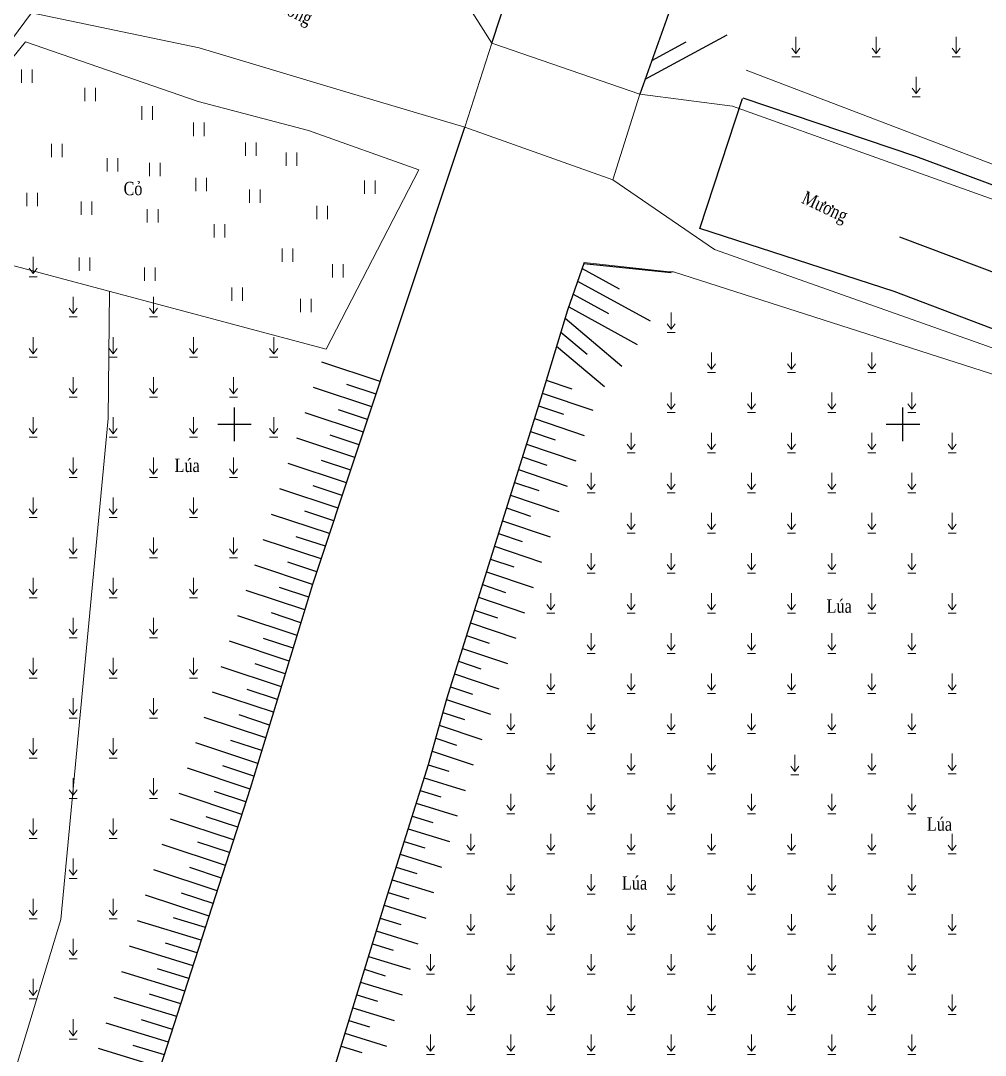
# Model space of a CAD drawing. Header units: metres. Extents: x 585499 to 586851, y 1565849 to 1566901.
# Drawn here: x 585884 to 585956.2, y 1566002.8 to 1566080.2 of the extents above; entities that cross this region are included whole.
import ezdxf

# ---------------------------------------------------------------- set-up
doc = ezdxf.new("R2010")
doc.units = ezdxf.units.M
for name, color, linetype in [('CTL', 165, 'Continuous'), ('K_HUNG', 7, 'Continuous'), ('suoinhat', 4, 'Continuous'), ('taluy', 15, 'Continuous')]:
    doc.layers.add(name, color=color, linetype=linetype)
for name, color, linetype, lineweight in [('dct', 7, 'Continuous', 0), ('duong bo', 97, 'Continuous', 0), ('text', 7, 'Continuous', 0), ('ThucVat', 90, 'Continuous', 0), ('thuy van', 111, 'Continuous', 0)]:
    doc.layers.add(name, color=color, linetype=linetype, lineweight=lineweight)
doc.styles.add('ghi chu', font='times.ttf', dxfattribs={"height": 1})
doc.styles.get("Standard").update_dxf_attribs({"font": 'simplex.shx'})
doc.linetypes.add('B_DAP_CAO1', pattern='A,0.2,[130,ltypeshp.shx,S=0.7500000000000001,R=0,X=0,Y=0.75],1.2,[130,ltypeshp.shx,S=0.25,R=0,X=0,Y=0.25],1', length=2.4)
doc.linetypes.add('B_DAP_CAO2', pattern='A,0.2,[130,ltypeshp.shx,S=0.7500000000000001,R=0,X=0,Y=-0.75],1.2,[130,ltypeshp.shx,S=0.25,R=0,X=0,Y=-0.25],1', length=2.4)
doc.linetypes.add('TAluy-500', pattern='A,0.667,[130,ltypeshp.shx,S=-0.25,R=0,X=-0.25,Y=0.25],0.333', length=1)
doc.linetypes.add('TAluy-500N', pattern='A,0.667,[130,ltypeshp.shx,S=-0.25,R=0,X=0.25,Y=-0.25],0.333', length=1)
doc.dimstyles.get("Standard").update_dxf_attribs({"dimtxt": 0.18, "dimasz": 0.18, "dimexe": 0.18, "dimexo": 0.0625, "dimgap": 0.09, "dimtad": 0, "dimtih": 1, "dimtoh": 1, "dimdec": 4, "dimzin": 0, "dimdsep": 46, "dimtxsty": 'Standard', "dimcen": 0.09, "dimadec": 0, "dimazin": 0, "dimtfac": 1, "dimtdec": 4, "dimtofl": 0, "dimtmove": 0, "dimatfit": 3, "dimfxl": 1, "dimtolj": 1, "dimtzin": 0, "dimarcsym": 0})

# ---------------------------------------------------------------- blocks, each defined once
blk = doc.blocks.new('aa')
at = {"layer": 'ThucVat', "color": 8}
for p, q in [((586849.3487158166, 1565409.619042327), (586849.3487158166, 1565410.869042327)), ((586849.3487158166, 1565409.619042327), (586849.0487158166, 1565410.019042327)), ((586849.3487158166, 1565409.619042327), (586849.6487158167, 1565410.019042327)), ((586849.0487158166, 1565409.369042327), (586849.6487158167, 1565409.369042327))]:
    blk.add_line(p, q, dxfattribs=at)
blk = doc.blocks.new('dcs')
at = {"layer": 'ThucVat', "color": 8}
for points in [[(587828.5704343354, 1565298.143865199), (587828.5704343354, 1565297.143865199)], [(587829.3704343354, 1565298.143865199), (587829.3704343354, 1565297.143865199)]]:
    blk.add_lwpolyline(points, dxfattribs=at)
blk = doc.blocks.new('hhfgffd')
at = {"layer": 'suoinhat', "color": 8}
for points in [[(-100.0637071030214, 21.46849388536066), (-86.43684363679495, 21.88279218669049), (-67.21706959279254, 21.88370376988314), (-35.28800583351403, 21.8228692417033), (23.51872912549879, 20.95548908202909), (74.83873489091638, 19.53930912842043)], [(75.09144836338237, 10.74380507390015), (46.14596095471643, 10.94419621187262), (3.493503907811828, 11.23948142467998), (-33.35725741297938, 11.49460119125433), (-84.39824723138008, 11.84796065930277), (-99.67997990932781, 11.18683403311297), (-100.0621972518275, 21.4280386432074)]]:
    blk.add_lwpolyline(points, dxfattribs=at)

msp = doc.modelspace()

# ---------------------------------------------------------------- linework, layer by layer
at = {"layer": 'CTL', "color": 8}
for p, q in [((585930.7061393876, 1566075.797174672, 14.25), (585936.839115532, 1566079.122315, 14.25)), ((585930.7061393876, 1566075.797174672, 14.25), (585936.839115532, 1566079.122315, 14.25)), ((585931.2069139685, 1566077.206202043, 14.25), (585933.7847006723, 1566078.603811021, 14.25)), ((585931.2069139685, 1566077.206202043, 14.25), (585933.7847006723, 1566078.603811021, 14.25)), ((585925.9938863802, 1566061.659789153, 14.25), (585928.7816239116, 1566060.131521025, 14.25)), ((585925.9938863802, 1566061.659789153, 14.25), (585928.7816239116, 1566060.131521025, 14.25)), ((585926.1175065652, 1566062.016381619, 14.25), (585932.6665221942, 1566061.341389245, 14.25)), ((585926.1175065652, 1566062.016381619, 14.25), (585932.6665221942, 1566061.341389245, 14.25)), ((585925.6616757326, 1566060.701500552, 14.25), (585931.0886464985, 1566057.726375971, 14.25)), ((585925.6616757326, 1566060.701500552, 14.25), (585931.0886464985, 1566057.726375971, 14.25)), ((585925.329465085, 1566059.743211951, 14.25), (585927.9686983195, 1566058.296355498, 14.25)), ((585925.329465085, 1566059.743211951, 14.25), (585927.9686983195, 1566058.296355498, 14.25)), ((585924.9972544373, 1566058.78492335, 14.25), (585930.1272166097, 1566055.97262212, 14.25)), ((585924.9972544373, 1566058.78492335, 14.25), (585930.1272166097, 1566055.97262212, 14.25)), ((585924.7277351615, 1566057.934320627, 14.25), (585928.9708697634, 1566054.352582369, 14.25)), ((585924.7277351615, 1566057.934320627, 14.25), (585928.9708697634, 1566054.352582369, 14.25)), ((585924.4105423129, 1566056.89342767, 14.25), (585926.3681867699, 1566055.240929998, 14.25)), ((585924.4105423129, 1566056.89342767, 14.25), (585926.3681867699, 1566055.240929998, 14.25)), ((585924.0933494641, 1566055.852534712, 14.25), (585927.6807926903, 1566052.824282286, 14.25)), ((585924.0933494641, 1566055.852534712, 14.25), (585927.6807926903, 1566052.824282286, 14.25)), ((585910.9036070402, 1566053.211590174, 14.25), (585906.5375761592, 1566054.657717298, 14.25)), ((585910.9036070402, 1566053.211590174, 14.25), (585906.5375761592, 1566054.657717298, 14.25)), ((585923.314085891, 1566053.2953208, 14.25), (585925.2181352435, 1566052.653376047, 14.25)), ((585923.314085891, 1566053.2953208, 14.25), (585925.2181352435, 1566052.653376047, 14.25)), ((585910.2710665073, 1566051.314247925, 14.25), (585905.9087284775, 1566052.759151894, 14.25)), ((585910.2710665073, 1566051.314247925, 14.25), (585905.9087284775, 1566052.759151894, 14.25)), ((585910.5873367739, 1566052.262919049, 14.25), (585908.4052445461, 1566052.985676823, 14.25)), ((585910.5873367739, 1566052.262919049, 14.25), (585908.4052445461, 1566052.985676823, 14.25)), ((585923.0224625007, 1566052.338336005, 14.25), (585926.8027070415, 1566051.063837451, 14.25)), ((585923.0224625007, 1566052.338336005, 14.25), (585926.8027070415, 1566051.063837451, 14.25)), ((585909.6385259745, 1566049.416905676, 14.25), (585905.2798807959, 1566050.86058649, 14.25)), ((585909.6385259745, 1566049.416905676, 14.25), (585905.2798807959, 1566050.86058649, 14.25)), ((585909.9547962409, 1566050.3655768, 14.25), (585907.7745504389, 1566051.087722996, 14.25)), ((585909.9547962409, 1566050.3655768, 14.25), (585907.7745504389, 1566051.087722996, 14.25)), ((585922.7264856049, 1566051.382818982, 14.25), (585924.604857546, 1566050.749531295, 14.25)), ((585922.7264856049, 1566051.382818982, 14.25), (585924.604857546, 1566050.749531295, 14.25)), ((585922.427736161, 1566050.428236716, 14.25), (585926.1637519328, 1566049.168649764, 14.25)), ((585922.427736161, 1566050.428236716, 14.25), (585926.1637519328, 1566049.168649764, 14.25)), ((585922.128986717, 1566049.473654449, 14.25), (585923.9866305477, 1566048.847355185, 14.25)), ((585922.128986717, 1566049.473654449, 14.25), (585923.9866305477, 1566048.847355185, 14.25)), ((585909.0059854416, 1566047.519563427, 14.25), (585904.6510331143, 1566048.962021086, 14.25)), ((585909.0059854416, 1566047.519563427, 14.25), (585904.6510331143, 1566048.962021086, 14.25)), ((585909.322255708, 1566048.468234551, 14.25), (585907.1438563315, 1566049.18976917, 14.25)), ((585909.322255708, 1566048.468234551, 14.25), (585907.1438563315, 1566049.18976917, 14.25)), ((585921.8302372729, 1566048.519072183, 14.25), (585925.524796824, 1566047.273462077, 14.25)), ((585921.8302372729, 1566048.519072183, 14.25), (585925.524796824, 1566047.273462077, 14.25)), ((585908.3734449088, 1566045.622221178, 14.25), (585904.0221854326, 1566047.063455682, 14.25)), ((585908.3734449088, 1566045.622221178, 14.25), (585904.0221854326, 1566047.063455682, 14.25)), ((585908.6897151752, 1566046.570892302, 14.25), (585906.5131622243, 1566047.291815343, 14.25)), ((585908.6897151752, 1566046.570892302, 14.25), (585906.5131622243, 1566047.291815343, 14.25)), ((585921.531487829, 1566047.564489917, 14.25), (585923.3684035493, 1566046.945179075, 14.25)), ((585921.531487829, 1566047.564489917, 14.25), (585923.3684035493, 1566046.945179075, 14.25)), ((585921.2327383851, 1566046.609907651, 14.25), (585924.8858417151, 1566045.37827439, 14.25)), ((585921.2327383851, 1566046.609907651, 14.25), (585924.8858417151, 1566045.37827439, 14.25)), ((585920.9339889411, 1566045.655325385, 14.25), (585922.750176551, 1566045.043002966, 14.25)), ((585920.9339889411, 1566045.655325385, 14.25), (585922.750176551, 1566045.043002966, 14.25)), ((585907.7409043759, 1566043.724878929, 14.25), (585903.3933377509, 1566045.164890278, 14.25)), ((585907.7409043759, 1566043.724878929, 14.25), (585903.3933377509, 1566045.164890278, 14.25)), ((585908.0571746423, 1566044.673550053, 14.25), (585905.882468117, 1566045.393861517, 14.25)), ((585908.0571746423, 1566044.673550053, 14.25), (585905.882468117, 1566045.393861517, 14.25)), ((585920.6352394972, 1566044.700743119, 14.25), (585924.2468866064, 1566043.483086703, 14.25)), ((585920.6352394972, 1566044.700743119, 14.25), (585924.2468866064, 1566043.483086703, 14.25)), ((585907.1083638429, 1566041.82753668, 14.25), (585902.7644900692, 1566043.266324874, 14.25)), ((585907.1083638429, 1566041.82753668, 14.25), (585902.7644900692, 1566043.266324874, 14.25)), ((585907.4246341095, 1566042.776207804, 14.25), (585905.2517740098, 1566043.49590769, 14.25)), ((585907.4246341095, 1566042.776207804, 14.25), (585905.2517740098, 1566043.49590769, 14.25)), ((585920.3364900531, 1566043.746160852, 14.25), (585922.1319495526, 1566043.140826856, 14.25)), ((585920.3364900531, 1566043.746160852, 14.25), (585922.1319495526, 1566043.140826856, 14.25)), ((585920.0377406091, 1566042.791578586, 14.25), (585923.6079314976, 1566041.587899016, 14.25)), ((585920.0377406091, 1566042.791578586, 14.25), (585923.6079314976, 1566041.587899016, 14.25)), ((585906.7920935766, 1566040.878865555, 14.25), (585904.6210799025, 1566041.597953864, 14.25)), ((585906.7920935766, 1566040.878865555, 14.25), (585904.6210799025, 1566041.597953864, 14.25)), ((585919.7389911652, 1566041.83699632, 14.25), (585921.5137225543, 1566041.238650746, 14.25)), ((585919.7389911652, 1566041.83699632, 14.25), (585921.5137225543, 1566041.238650746, 14.25)), ((585906.4758233101, 1566039.930194431, 14.25), (585902.1356423876, 1566041.36775947, 14.25)), ((585906.4758233101, 1566039.930194431, 14.25), (585902.1356423876, 1566041.36775947, 14.25)), ((585919.4402417212, 1566040.882414054, 14.25), (585922.9689763889, 1566039.692711329, 14.25)), ((585919.4402417212, 1566040.882414054, 14.25), (585922.9689763889, 1566039.692711329, 14.25)), ((585905.8439342356, 1566038.032636404, 14.25), (585901.5067947059, 1566039.469194066, 14.25)), ((585905.8439342356, 1566038.032636404, 14.25), (585901.5067947059, 1566039.469194066, 14.25)), ((585906.1595530438, 1566038.981523306, 14.25), (585903.9903857952, 1566039.700000037, 14.25)), ((585906.1595530438, 1566038.981523306, 14.25), (585903.9903857952, 1566039.700000037, 14.25)), ((585919.1414922773, 1566039.927831787, 14.25), (585920.8954955558, 1566039.336474636, 14.25)), ((585919.1414922773, 1566039.927831787, 14.25), (585920.8954955558, 1566039.336474636, 14.25)), ((585918.8427428333, 1566038.973249521, 14.25), (585922.3300212801, 1566037.797523642, 14.25)), ((585918.8427428333, 1566038.973249521, 14.25), (585922.3300212801, 1566037.797523642, 14.25)), ((585905.5512995839, 1566037.076136635, 14.25), (585903.3718352244, 1566037.798024, 14.25)), ((585905.5512995839, 1566037.076136635, 14.25), (585903.3718352244, 1566037.798024, 14.25)), ((585918.5439933894, 1566038.018667255, 14.25), (585920.2772685576, 1566037.434298527, 14.25)), ((585918.5439933894, 1566038.018667255, 14.25), (585920.2772685576, 1566037.434298527, 14.25)), ((585905.258664932, 1566036.119636866, 14.25), (585900.8779470242, 1566037.570628662, 14.25)), ((585905.258664932, 1566036.119636866, 14.25), (585900.8779470242, 1566037.570628662, 14.25)), ((585918.2452439454, 1566037.064084989, 14.25), (585921.6910661714, 1566035.902335955, 14.25)), ((585918.2452439454, 1566037.064084989, 14.25), (585921.6910661714, 1566035.902335955, 14.25)), ((585904.6733956283, 1566034.206637328, 14.25), (585900.2490993426, 1566035.672063258, 14.25)), ((585904.6733956283, 1566034.206637328, 14.25), (585900.2490993426, 1566035.672063258, 14.25)), ((585904.9660302802, 1566035.163137097, 14.25), (585902.7647767318, 1566035.892241528, 14.25)), ((585904.9660302802, 1566035.163137097, 14.25), (585902.7647767318, 1566035.892241528, 14.25)), ((585917.9464945013, 1566036.109502723, 14.25), (585919.6590415591, 1566035.532122417, 14.25)), ((585917.9464945013, 1566036.109502723, 14.25), (585919.6590415591, 1566035.532122417, 14.25)), ((585917.6477450575, 1566035.154920456, 14.25), (585921.0521110626, 1566034.007148268, 14.25)), ((585917.6477450575, 1566035.154920456, 14.25), (585921.0521110626, 1566034.007148268, 14.25)), ((585904.3807609766, 1566033.250137559, 14.25), (585902.1577182391, 1566033.986459058, 14.25)), ((585904.3807609766, 1566033.250137559, 14.25), (585902.1577182391, 1566033.986459058, 14.25)), ((585917.3489956135, 1566034.20033819, 14.25), (585919.0408145608, 1566033.629946307, 14.25)), ((585917.3489956135, 1566034.20033819, 14.25), (585919.0408145608, 1566033.629946307, 14.25)), ((585904.0881263248, 1566032.29363779, 14.25), (585899.6202516609, 1566033.773497854, 14.25)), ((585904.0881263248, 1566032.29363779, 14.25), (585899.6202516609, 1566033.773497854, 14.25)), ((585917.0502461696, 1566033.245755924, 14.25), (585920.4131559539, 1566032.111960581, 14.25)), ((585917.0502461696, 1566033.245755924, 14.25), (585920.4131559539, 1566032.111960581, 14.25)), ((585916.7514967255, 1566032.291173658, 14.25), (585918.4225875625, 1566031.727770198, 14.25)), ((585916.7514967255, 1566032.291173658, 14.25), (585918.4225875625, 1566031.727770198, 14.25)), ((585903.502857021, 1566030.380638252, 14.25), (585898.9914039792, 1566031.87493245, 14.25)), ((585903.502857021, 1566030.380638252, 14.25), (585898.9914039792, 1566031.87493245, 14.25)), ((585903.7954916729, 1566031.337138021, 14.25), (585901.5506597465, 1566032.080676587, 14.25)), ((585903.7954916729, 1566031.337138021, 14.25), (585901.5506597465, 1566032.080676587, 14.25)), ((585916.4527472815, 1566031.336591392, 14.25), (585919.774200845, 1566030.216772894, 14.25)), ((585916.4527472815, 1566031.336591392, 14.25), (585919.774200845, 1566030.216772894, 14.25)), ((585902.9175877174, 1566028.467638714, 14.25), (585898.3625562976, 1566029.976367046, 14.25)), ((585902.9175877174, 1566028.467638714, 14.25), (585898.3625562976, 1566029.976367046, 14.25)), ((585903.2102223693, 1566029.424138483, 14.25), (585900.9436012539, 1566030.174894116, 14.25)), ((585903.2102223693, 1566029.424138483, 14.25), (585900.9436012539, 1566030.174894116, 14.25)), ((585916.1539978376, 1566030.382009126, 14.25), (585917.8043605641, 1566029.825594088, 14.25)), ((585916.1539978376, 1566030.382009126, 14.25), (585917.8043605641, 1566029.825594088, 14.25)), ((585915.8559160474, 1566029.427201762, 14.25), (585919.1352457363, 1566028.321585207, 14.25)), ((585915.8559160474, 1566029.427201762, 14.25), (585919.1352457363, 1566028.321585207, 14.25)), ((585915.5867093767, 1566028.462659235, 14.25), (585917.2012387794, 1566027.918325299, 14.25)), ((585915.5867093767, 1566028.462659235, 14.25), (585917.2012387794, 1566027.918325299, 14.25)), ((585902.3323184138, 1566026.554639176, 14.25), (585897.7337086159, 1566028.077801642, 14.25)), ((585902.3323184138, 1566026.554639176, 14.25), (585897.7337086159, 1566028.077801642, 14.25)), ((585902.6249530656, 1566027.511138945, 14.25), (585900.3365427612, 1566028.269111645, 14.25)), ((585902.6249530656, 1566027.511138945, 14.25), (585900.3365427612, 1566028.269111645, 14.25)), ((585915.3175027061, 1566027.498116708, 14.25), (585918.4962906275, 1566026.42639752, 14.25)), ((585915.3175027061, 1566027.498116708, 14.25), (585918.4962906275, 1566026.42639752, 14.25)), ((585901.7470491102, 1566024.641639638, 14.25), (585897.1048609342, 1566026.179236238, 14.25)), ((585901.7470491102, 1566024.641639638, 14.25), (585897.1048609342, 1566026.179236238, 14.25)), ((585902.039683762, 1566025.598139408, 14.25), (585899.7294842685, 1566026.363329174, 14.25)), ((585902.039683762, 1566025.598139408, 14.25), (585899.7294842685, 1566026.363329174, 14.25)), ((585915.0482960353, 1566026.53357418, 14.25), (585916.6125545541, 1566026.006188928, 14.25)), ((585915.0482960353, 1566026.53357418, 14.25), (585916.6125545541, 1566026.006188928, 14.25)), ((585914.7790893646, 1566025.569031653, 14.25), (585917.8573355188, 1566024.531209833, 14.25)), ((585914.7790893646, 1566025.569031653, 14.25), (585917.8573355188, 1566024.531209833, 14.25)), ((585914.4870787936, 1566024.525192007, 14.25), (585916.0170426263, 1566024.05292719, 14.25)), ((585914.4870787936, 1566024.525192007, 14.25), (585916.0170426263, 1566024.05292719, 14.25)), ((585901.1607446695, 1566022.728982961, 14.25), (585896.4760132525, 1566024.280670834, 14.25)), ((585901.1607446695, 1566022.728982961, 14.25), (585896.4760132525, 1566024.280670834, 14.25)), ((585901.4544144584, 1566023.685139869, 14.25), (585899.1224257759, 1566024.457546703, 14.25)), ((585901.4544144584, 1566023.685139869, 14.25), (585899.1224257759, 1566024.457546703, 14.25)), ((585914.1867802804, 1566023.571330283, 14.25), (585917.2520604534, 1566022.625148451, 14.25)), ((585914.1867802804, 1566023.571330283, 14.25), (585917.2520604534, 1566022.625148451, 14.25)), ((585900.5469254905, 1566020.825439781, 14.25), (585895.847165571, 1566022.38210543, 14.25)), ((585900.5469254905, 1566020.825439781, 14.25), (585895.847165571, 1566022.38210543, 14.25)), ((585900.85383508, 1566021.777211371, 14.25), (585898.5077122459, 1566022.554299752, 14.25)), ((585900.85383508, 1566021.777211371, 14.25), (585898.5077122459, 1566022.554299752, 14.25)), ((585913.8864817672, 1566022.617468558, 14.25), (585915.4217981076, 1566022.143551544, 14.25)), ((585913.8864817672, 1566022.617468558, 14.25), (585915.4217981076, 1566022.143551544, 14.25)), ((585913.586183254, 1566021.663606833, 14.25), (585916.6621684424, 1566020.714120609, 14.25)), ((585913.586183254, 1566021.663606833, 14.25), (585916.6621684424, 1566020.714120609, 14.25)), ((585900.2400159009, 1566019.873668191, 14.25), (585897.8863788155, 1566020.653245459, 14.25)), ((585900.2400159009, 1566019.873668191, 14.25), (585897.8863788155, 1566020.653245459, 14.25)), ((585913.2858847408, 1566020.709745109, 14.25), (585914.8265535887, 1566020.234175898, 14.25)), ((585913.2858847408, 1566020.709745109, 14.25), (585914.8265535887, 1566020.234175898, 14.25)), ((585899.9331063114, 1566018.9218966, 14.25), (585895.2183178893, 1566020.483540026, 14.25)), ((585899.9331063114, 1566018.9218966, 14.25), (585895.2183178893, 1566020.483540026, 14.25)), ((585912.9855862277, 1566019.755883384, 14.25), (585916.0722764314, 1566018.803092766, 14.25)), ((585912.9855862277, 1566019.755883384, 14.25), (585916.0722764314, 1566018.803092766, 14.25)), ((585899.3192871322, 1566017.01835342, 14.25), (585894.5894702076, 1566018.584974622, 14.25)), ((585899.3192871322, 1566017.01835342, 14.25), (585894.5894702076, 1566018.584974622, 14.25)), ((585899.6261967218, 1566017.97012501, 14.25), (585897.2650453851, 1566018.752191167, 14.25)), ((585899.6261967218, 1566017.97012501, 14.25), (585897.2650453851, 1566018.752191167, 14.25)), ((585912.6852877145, 1566018.802021659, 14.25), (585914.2313090701, 1566018.324800252, 14.25)), ((585912.6852877145, 1566018.802021659, 14.25), (585914.2313090701, 1566018.324800252, 14.25)), ((585912.3849892013, 1566017.848159935, 14.25), (585915.4823844203, 1566016.892064924, 14.25)), ((585912.3849892013, 1566017.848159935, 14.25), (585915.4823844203, 1566016.892064924, 14.25)), ((585899.0123775427, 1566016.06658183, 14.25), (585896.6437119547, 1566016.851136875, 14.25)), ((585899.0123775427, 1566016.06658183, 14.25), (585896.6437119547, 1566016.851136875, 14.25)), ((585912.0846906882, 1566016.89429821, 14.25), (585913.6360645515, 1566016.415424606, 14.25)), ((585912.0846906882, 1566016.89429821, 14.25), (585913.6360645515, 1566016.415424606, 14.25)), ((585898.7054679531, 1566015.11481024, 14.25), (585893.9606225259, 1566016.686409218, 14.25)), ((585898.7054679531, 1566015.11481024, 14.25), (585893.9606225259, 1566016.686409218, 14.25)), ((585911.784392175, 1566015.940436485, 14.25), (585914.8924924093, 1566014.981037081, 14.25)), ((585911.784392175, 1566015.940436485, 14.25), (585914.8924924093, 1566014.981037081, 14.25)), ((585898.091648774, 1566013.211267059, 14.25), (585893.3317748442, 1566014.787843814, 14.25)), ((585898.091648774, 1566013.211267059, 14.25), (585893.3317748442, 1566014.787843814, 14.25)), ((585898.3985583636, 1566014.16303865, 14.25), (585896.0223785243, 1566014.950082583, 14.25)), ((585898.3985583636, 1566014.16303865, 14.25), (585896.0223785243, 1566014.950082583, 14.25)), ((585911.4840936618, 1566014.98657476, 14.25), (585913.0408200328, 1566014.50604896, 14.25)), ((585911.4840936618, 1566014.98657476, 14.25), (585913.0408200328, 1566014.50604896, 14.25)), ((585911.1867960198, 1566014.031786735, 14.25), (585914.3026003982, 1566013.070009238, 14.25)), ((585911.1867960198, 1566014.031786735, 14.25), (585914.3026003982, 1566013.070009238, 14.25)), ((585897.8206312124, 1566012.370801905, 14.25), (585895.4254445473, 1566013.102627161, 14.25)), ((585897.8206312124, 1566012.370801905, 14.25), (585895.4254445473, 1566013.102627161, 14.25)), ((585910.8931963957, 1566013.072316899, 14.25), (585912.4508500809, 1566012.593275258, 14.25)), ((585910.8931963957, 1566013.072316899, 14.25), (585912.4508500809, 1566012.593275258, 14.25)), ((585897.5136948295, 1566011.418947225, 14.25), (585892.7380527809, 1566012.878096742, 14.25)), ((585897.5136948295, 1566011.418947225, 14.25), (585892.7380527809, 1566012.878096742, 14.25)), ((585910.6005872036, 1566012.116083749, 14.25), (585913.7145505236, 1566011.158413817, 14.25)), ((585910.6005872036, 1566012.116083749, 14.25), (585913.7145505236, 1566011.158413817, 14.25)), ((585896.8998220634, 1566009.515237864, 14.25), (585892.153642578, 1566010.96538539, 14.25)), ((585896.8998220634, 1566009.515237864, 14.25), (585892.153642578, 1566010.96538539, 14.25)), ((585897.2067584464, 1566010.467092544, 14.25), (585894.826303063, 1566011.194416805, 14.25)), ((585897.2067584464, 1566010.467092544, 14.25), (585894.826303063, 1566011.194416805, 14.25)), ((585910.3079780114, 1566011.159850598, 14.25), (585911.8642876461, 1566010.681222307, 14.25)), ((585910.3079780114, 1566011.159850598, 14.25), (585911.8642876461, 1566010.681222307, 14.25)), ((585910.0153688194, 1566010.203617448, 14.25), (585913.1266440382, 1566009.246774216, 14.25)), ((585910.0153688194, 1566010.203617448, 14.25), (585913.1266440382, 1566009.246774216, 14.25)), ((585896.2859492975, 1566007.611528503, 14.25), (585891.5692323751, 1566009.052674038, 14.25)), ((585896.2859492975, 1566007.611528503, 14.25), (585891.5692323751, 1566009.052674038, 14.25)), ((585896.5928856804, 1566008.563383183, 14.25), (585894.2271615785, 1566009.286206449, 14.25)), ((585896.5928856804, 1566008.563383183, 14.25), (585894.2271615785, 1566009.286206449, 14.25)), ((585909.7227596273, 1566009.247384297, 14.25), (585911.2777252113, 1566008.769169356, 14.25)), ((585909.7227596273, 1566009.247384297, 14.25), (585911.2777252113, 1566008.769169356, 14.25)), ((585909.4301504351, 1566008.291151147, 14.25), (585912.5387375528, 1566007.335134614, 14.25)), ((585909.4301504351, 1566008.291151147, 14.25), (585912.5387375528, 1566007.335134614, 14.25)), ((585895.6720765315, 1566005.707819142, 14.25), (585890.9848221722, 1566007.139962687, 14.25)), ((585895.6720765315, 1566005.707819142, 14.25), (585890.9848221722, 1566007.139962687, 14.25)), ((585895.9790129145, 1566006.659673822, 14.25), (585893.628020094, 1566007.377996092, 14.25)), ((585895.9790129145, 1566006.659673822, 14.25), (585893.628020094, 1566007.377996092, 14.25)), ((585909.1375412429, 1566007.334917996, 14.25), (585910.6911627764, 1566006.857116405, 14.25)), ((585909.1375412429, 1566007.334917996, 14.25), (585910.6911627764, 1566006.857116405, 14.25)), ((585908.8449320508, 1566006.378684846, 14.25), (585911.9508310674, 1566005.423495013, 14.25)), ((585908.8449320508, 1566006.378684846, 14.25), (585911.9508310674, 1566005.423495013, 14.25)), ((585895.0582037654, 1566003.80410978, 14.25), (585890.4004119694, 1566005.227251335, 14.25)), ((585895.0582037654, 1566003.80410978, 14.25), (585890.4004119694, 1566005.227251335, 14.25)), ((585895.3651401484, 1566004.755964461, 14.25), (585893.0288786096, 1566005.469785736, 14.25)), ((585895.3651401484, 1566004.755964461, 14.25), (585893.0288786096, 1566005.469785736, 14.25)), ((585908.5523228586, 1566005.422451695, 14.25), (585910.1046003416, 1566004.945063454, 14.25)), ((585908.5523228586, 1566005.422451695, 14.25), (585910.1046003416, 1566004.945063454, 14.25)), ((585908.2597136666, 1566004.466218544, 14.25), (585911.362924582, 1566003.511855413, 14.25)), ((585908.2597136666, 1566004.466218544, 14.25), (585911.362924582, 1566003.511855413, 14.25)), ((585894.4443309994, 1566001.900400419, 14.25), (585889.8160017665, 1566003.314539983, 14.25)), ((585894.4443309994, 1566001.900400419, 14.25), (585889.8160017665, 1566003.314539983, 14.25)), ((585894.7512673823, 1566002.8522551, 14.25), (585892.429737125, 1566003.561575379, 14.25)), ((585894.7512673823, 1566002.8522551, 14.25), (585892.429737125, 1566003.561575379, 14.25)), ((585907.9671044744, 1566003.509985394, 14.25), (585909.5180379068, 1566003.033010503, 14.25)), ((585907.9671044744, 1566003.509985394, 14.25), (585909.5180379068, 1566003.033010503, 14.25))]:
    msp.add_line(p, q, dxfattribs=at)
at = {"layer": 'duong bo', "color": 8, "elevation": 14.25}
for points in [[(585906.8520000001, 1566055.607), (585879.167, 1566062.987), (585880.9669237727, 1566074.435917096), (585884.365, 1566078.609)], [(585890.6546436913, 1566059.924734859), (585890.5397589202, 1566050.422986218), (585887.0137299339, 1566012.965334458), (585880.1105627704, 1565990.274432626)]]:
    msp.add_lwpolyline(points, dxfattribs=at)
at = {"layer": 'duong bo', "color": 8, "linetype": 'B_DAP_CAO2', "elevation": 14.25}
msp.add_lwpolyline([(585884.365, 1566078.609), (585897.2810000001, 1566074.141), (585905.54, 1566071.975), (585913.7910000001, 1566069.025), (585906.8520000001, 1566055.607)], dxfattribs=at)
at = {"layer": 'duong bo', "color": 8, "elevation": 14.25}
msp.add_lwpolyline([(585919.2540000001, 1566078.492), (585930.313, 1566074.691), (585928.2910000001, 1566068.286), (585917.218, 1566072.209)], close=True, dxfattribs=at)
at = {"layer": 'duong bo', "color": 8, "linetype": 'B_DAP_CAO1', "elevation": 14.25}
for points in [[(585938.2690000001, 1566076.485), (585957.9970000001, 1566068.947), (585983.3870000001, 1566059.335), (585987.3960000001, 1566058.838)], [(585963.405, 1566050.041), (585961.838, 1566052.107), (585932.83757934, 1566061.392), (585932.533, 1566061.392), (585926.1434036448, 1566062.091083849)]]:
    msp.add_lwpolyline(points, dxfattribs=at)
at = {"layer": 'K_HUNG', "color": 8}
for p, q in [((585900, 1566048.75), (585900, 1566051.25)), ((585950, 1566048.75), (585950, 1566051.25)), ((585898.75, 1566050), (585901.25, 1566050)), ((585948.75, 1566050), (585951.25, 1566050))]:
    msp.add_line(p, q, dxfattribs=at)
at = {"layer": 'taluy', "color": 8, "elevation": 14.25}
for points in [[(585919.2540000001, 1566078.492), (585922.463, 1566088.289), (585929.844, 1566114.207), (585937.908, 1566139.023), (585943.439, 1566156.601), (585950.24, 1566177.7), (585952.0480000001, 1566182.253), (585950.876, 1566186.954), (585949.203, 1566190.439), (585945.1100000001, 1566195.196), (585941.971, 1566197.998)], [(585919.2540000001, 1566078.492), (585922.463, 1566088.289), (585929.844, 1566114.207), (585937.908, 1566139.023), (585943.439, 1566156.601), (585950.24, 1566177.7), (585952.0480000001, 1566182.253), (585950.876, 1566186.954), (585949.203, 1566190.439), (585945.1100000001, 1566195.196), (585941.971, 1566197.998)], [(585966.953, 1566189.679), (585959.3790000001, 1566165.511), (585948.6520000001, 1566130.48), (585942.067, 1566108.445), (585932.299, 1566080.279), (585930.313, 1566074.691)], [(585966.953, 1566189.679), (585959.3790000001, 1566165.511), (585948.6520000001, 1566130.48), (585942.067, 1566108.445), (585932.299, 1566080.279), (585930.313, 1566074.691)], [(585889.981, 1565987.476), (585891.8500000001, 1565993.855), (585901.183, 1566022.798), (585905.8520000001, 1566038.059), (585912.645, 1566058.435), (585917.218, 1566072.209)], [(585889.981, 1565987.476), (585891.8500000001, 1565993.855), (585901.183, 1566022.798), (585905.8520000001, 1566038.059), (585912.645, 1566058.435), (585917.218, 1566072.209)], [(585926.1434036448, 1566062.091083849), (585924.9120000001, 1566058.539), (585922.909, 1566051.966), (585915.8620000001, 1566029.449), (585914.493, 1566024.544), (585911.3010000001, 1566014.405), (585902.751, 1565986.464), (585901.395, 1565981.637)], [(585926.1434036448, 1566062.091083849), (585924.9120000001, 1566058.539), (585922.909, 1566051.966), (585915.8620000001, 1566029.449), (585914.493, 1566024.544), (585911.3010000001, 1566014.405), (585902.751, 1565986.464), (585901.395, 1565981.637)]]:
    msp.add_lwpolyline(points, dxfattribs=at)
at = {"layer": 'thuy van', "color": 8, "linetype": 'TAluy-500N', "elevation": 14.25}
for points in [[(585810.851, 1566117.454), (585816.6460000001, 1566119.153), (585838.4210000001, 1566109.983), (585848.4940000001, 1566107.124), (585867.223, 1566100.51), (585871.7860000001, 1566098.458), (585892.75, 1566091.169), (585909.1610000001, 1566083.599), (585917.3060000001, 1566081.576), (585919.2540000001, 1566078.492)], [(585810.851, 1566117.454), (585816.6460000001, 1566119.153), (585838.4210000001, 1566109.983), (585848.4940000001, 1566107.124), (585867.223, 1566100.51), (585871.7860000001, 1566098.458), (585892.75, 1566091.169), (585909.1610000001, 1566083.599), (585917.3060000001, 1566081.576), (585919.2540000001, 1566078.492)], [(585917.218, 1566072.209), (585907.9130000001, 1566074.982), (585897.3520000001, 1566078.151), (585884.813, 1566080.77), (585879.88, 1566074.141), (585874.359, 1566075.608), (585874.361, 1566079.14), (585872.0310000001, 1566079.936), (585872.3200000001, 1566086.053), (585858.5320000001, 1566090.561), (585837.6070000001, 1566098.103), (585818.9850000001, 1566104.662), (585811.9586622921, 1566107.730686), (585809.0806463035, 1566110.935016062)], [(585917.218, 1566072.209), (585907.9130000001, 1566074.982), (585897.3520000001, 1566078.151), (585884.813, 1566080.77), (585879.88, 1566074.141), (585874.359, 1566075.608), (585874.361, 1566079.14), (585872.0310000001, 1566079.936), (585872.3200000001, 1566086.053), (585858.5320000001, 1566090.561), (585837.6070000001, 1566098.103), (585818.9850000001, 1566104.662), (585811.9586622921, 1566107.730686), (585809.0806463035, 1566110.935016062)], [(585930.313, 1566074.691), (585937.245, 1566073.789), (585958.154, 1566066.315), (585983.385, 1566057.612), (585991.256, 1566055.038), (585992.1390000001, 1566057.491), (585987.3960000001, 1566058.838), (585988.231, 1566066.224), (585991.748, 1566065.413), (586000.346, 1566068.982)], [(585930.313, 1566074.691), (585937.245, 1566073.789), (585958.154, 1566066.315), (585983.385, 1566057.612), (585991.256, 1566055.038), (585992.1390000001, 1566057.491), (585987.3960000001, 1566058.838), (585988.231, 1566066.224), (585991.748, 1566065.413), (586000.346, 1566068.982)]]:
    msp.add_lwpolyline(points, dxfattribs=at)
at = {"layer": 'thuy van', "color": 8, "linetype": 'TAluy-500', "elevation": 14.25}
msp.add_lwpolyline([(585928.2910000001, 1566068.286), (585935.908, 1566063.081), (585963.4180000001, 1566053.331), (585982.4850000001, 1566047.467), (585996.184, 1566042.142), (585995.27, 1566038.588)], dxfattribs=at)
msp.add_lwpolyline([(585928.2910000001, 1566068.286), (585935.908, 1566063.081), (585963.4180000001, 1566053.331), (585982.4850000001, 1566047.467), (585996.184, 1566042.142), (585995.27, 1566038.588)], dxfattribs=at)

# ---------------------------------------------------------------- block references
at = {"layer": 'dct', "color": 8, "rotation": 339.6203441340272}
msp.add_blockref('hhfgffd', (586024.3418175864, 1566019.436581327, 28.5), dxfattribs=at)
at = {"layer": 'ThucVat', "color": 8}
for name, p in [('aa', (-907.3659580755048, 668.1175602956209)), ('aa', (-901.3659580755048, 668.1175602956209)), ('aa', (-895.3659580755048, 668.1175602956209)), ('dcs', (-1944.514922847156, 778.3830013312399)), ('aa', (-898.3659580755048, 665.1175602956209)), ('dcs', (-1939.778656109236, 777.0090560463723)), ('dcs', (-1935.500791659346, 775.6351107617375)), ('dcs', (-1931.630581544945, 774.4137567675207)), ('dcs', (-1942.274077038397, 772.8362871319987)), ('dcs', (-1927.760162591119, 772.9380493073259)), ('dcs', (-1924.704425790114, 772.1747810197994)), ('dcs', (-1938.098126172321, 771.7676283733454)), ('dcs', (-1934.94068462681, 771.4114087871276)), ('dcs', (-1931.477711169166, 770.2919209133834)), ('dcs', (-1918.847944987123, 770.088396562729)), ('dcs', (-1944.107477351092, 769.1723290944938)), ('dcs', (-1927.454630678869, 769.4267865053844)), ('dcs', (-1940.033231229638, 768.5108229820617)), ('dcs', (-1922.412832028698, 768.2055364560802)), ('dcs', (-1935.09355500259, 767.9510790451895)), ('dcs', (-1930.102713144384, 766.8315911714453)), ('aa', (-964.4213572123554, 651.6588729172945)), ('dcs', (-1940.186101605417, 764.3380540679209)), ('dcs', (-1925.010166541673, 764.9995601801202)), ('dcs', (-1935.297173331026, 763.5747857801616)), ('dcs', (-1921.241452332353, 763.8292431910522)), ('dcs', (-1928.778671911685, 762.0990783201996)), ('aa', (-961.4213572123554, 648.6588729172945)), ('aa', (-955.4213572123554, 648.6588729172945)), ('dcs', (-1923.635168517008, 761.2339439122006)), ('aa', (-916.6798026098404, 647.5033836471848)), ('aa', (-964.4213572123554, 645.6588729172945)), ('aa', (-958.4213572123554, 645.6588729172945)), ('aa', (-952.4213572123554, 645.6588729172945)), ('aa', (-946.4213572123554, 645.6588729172945)), ('aa', (-913.6798026098404, 644.5033836471848)), ('aa', (-907.6798026098404, 644.5033836471848)), ('aa', (-901.6798026098404, 644.5033836471848)), ('aa', (-961.4213572123554, 642.6588729172945)), ('aa', (-955.4213572123554, 642.6588729172945)), ('aa', (-949.4213572123554, 642.6588729172945)), ('aa', (-916.6798026098404, 641.5033836471848)), ('aa', (-910.6798026098404, 641.5033836471848)), ('aa', (-904.6798026098404, 641.5033836471848)), ('aa', (-898.6798026098404, 641.5033836471848)), ('aa', (-964.4213572123554, 639.6588729172945)), ('aa', (-964.4213572123554, 639.6588729172945)), ('aa', (-958.4213572123554, 639.6588729172945)), ('aa', (-958.4213572123554, 639.6588729172945)), ('aa', (-952.4213572123554, 639.6588729172945)), ('aa', (-952.4213572123554, 639.6588729172945)), ('aa', (-946.4213572123554, 639.6588729172945)), ('aa', (-946.4213572123554, 639.6588729172945)), ('aa', (-919.6798026098404, 638.5033836471848)), ('aa', (-913.6798026098404, 638.5033836471848)), ('aa', (-907.6798026098404, 638.5033836471848)), ('aa', (-901.6798026098404, 638.5033836471848)), ('aa', (-895.6798026098404, 638.5033836471848)), ('aa', (-961.4213572123554, 636.6588729172945)), ('aa', (-961.4213572123554, 636.6588729172945)), ('aa', (-955.4213572123554, 636.6588729172945)), ('aa', (-955.4213572123554, 636.6588729172945)), ('aa', (-949.4213572123554, 636.6588729172945)), ('aa', (-949.4213572123554, 636.6588729172945)), ('aa', (-922.6798026098404, 635.5033836471848)), ('aa', (-916.6798026098404, 635.5033836471848)), ('aa', (-910.6798026098404, 635.5033836471848)), ('aa', (-904.6798026098404, 635.5033836471848)), ('aa', (-898.6798026098404, 635.5033836471848)), ('aa', (-964.4213572123554, 633.6588729172945)), ('aa', (-958.4213572123554, 633.6588729172945)), ('aa', (-952.4213572123554, 633.6588729172945)), ('aa', (-919.6798026098404, 632.5033836471848)), ('aa', (-913.6798026098404, 632.5033836471848)), ('aa', (-907.6798026098404, 632.5033836471848)), ('aa', (-901.6798026098404, 632.5033836471848)), ('aa', (-895.6798026098404, 632.5033836471848)), ('aa', (-961.4213572123554, 630.6588729172945)), ('aa', (-955.4213572123554, 630.6588729172945)), ('aa', (-949.4213572123554, 630.6588729172945)), ('aa', (-922.6798026098404, 629.5033836471848)), ('aa', (-916.6798026098404, 629.5033836471848)), ('aa', (-910.6798026098404, 629.5033836471848)), ('aa', (-904.6798026098404, 629.5033836471848)), ('aa', (-898.6798026098404, 629.5033836471848)), ('aa', (-964.4213572123554, 627.6588729172945)), ('aa', (-958.4213572123554, 627.6588729172945)), ('aa', (-952.4213572123554, 627.6588729172945)), ('aa', (-925.6798026098404, 626.5033836471848)), ('aa', (-919.6798026098404, 626.5033836471848)), ('aa', (-913.6798026098404, 626.5033836471848)), ('aa', (-907.6798026098404, 626.5033836471848)), ('aa', (-901.6798026098404, 626.5033836471848)), ('aa', (-895.6798026098404, 626.5033836471848)), ('aa', (-961.4213572123554, 624.6588729172945)), ('aa', (-955.4213572123554, 624.6588729172945)), ('aa', (-922.6798026098404, 623.5033836471848)), ('aa', (-916.6798026098404, 623.5033836471848)), ('aa', (-910.6798026098404, 623.5033836471848)), ('aa', (-904.6798026098404, 623.5033836471848)), ('aa', (-898.6798026098404, 623.5033836471848)), ('aa', (-964.4213572123554, 621.6588729172945)), ('aa', (-958.4213572123554, 621.6588729172945)), ('aa', (-952.4213572123554, 621.6588729172945)), ('aa', (-925.6798026098404, 620.5033836471848)), ('aa', (-919.6798026098404, 620.5033836471848)), ('aa', (-913.6798026098404, 620.5033836471848)), ('aa', (-907.6798026098404, 620.5033836471848)), ('aa', (-901.6798026098404, 620.5033836471848)), ('aa', (-895.6798026098404, 620.5033836471848)), ('aa', (-961.4213572123554, 618.6588729172945)), ('aa', (-955.4213572123554, 618.6588729172945)), ('aa', (-928.6798026098404, 617.5033836471848)), ('aa', (-922.6798026098404, 617.5033836471848)), ('aa', (-916.6798026098404, 617.5033836471848)), ('aa', (-910.6798026098404, 617.5033836471848)), ('aa', (-904.6798026098404, 617.5033836471848)), ('aa', (-898.6798026098404, 617.5033836471848)), ('aa', (-964.4213572123554, 615.6588729172945)), ('aa', (-958.4213572123554, 615.6588729172945)), ('aa', (-925.6798026098404, 614.5033836471848)), ('aa', (-919.6798026098404, 614.5033836471848)), ('aa', (-913.6798026098404, 614.5033836471848)), ('aa', (-901.6798026098404, 614.5033836471848)), ('aa', (-895.6798026098404, 614.5033836471848)), ('aa', (-907.4462193062063, 614.4091911062133)), ('aa', (-961.4213572123554, 612.6588729172945)), ('aa', (-955.4213572123554, 612.6588729172945)), ('aa', (-928.6798026098404, 611.5033836471848)), ('aa', (-922.6798026098404, 611.5033836471848)), ('aa', (-916.6798026098404, 611.5033836471848)), ('aa', (-910.6798026098404, 611.5033836471848)), ('aa', (-904.6798026098404, 611.5033836471848)), ('aa', (-898.6798026098404, 611.5033836471848)), ('aa', (-964.4213572123554, 609.6588729172945)), ('aa', (-958.4213572123554, 609.6588729172945)), ('aa', (-931.6798026098404, 608.5033836471848)), ('aa', (-925.6798026098404, 608.5033836471848)), ('aa', (-919.6798026098404, 608.5033836471848)), ('aa', (-913.6798026098404, 608.5033836471848)), ('aa', (-907.6798026098404, 608.5033836471848)), ('aa', (-901.6798026098404, 608.5033836471848)), ('aa', (-895.6798026098404, 608.5033836471848)), ('aa', (-961.4213572123554, 606.6588729172945)), ('aa', (-928.6798026098404, 605.5033836471848)), ('aa', (-922.6798026098404, 605.5033836471848)), ('aa', (-916.6798026098404, 605.5033836471848)), ('aa', (-910.6798026098404, 605.5033836471848)), ('aa', (-904.6798026098404, 605.5033836471848)), ('aa', (-898.6798026098404, 605.5033836471848)), ('aa', (-964.4213572123554, 603.6588729172945)), ('aa', (-958.4213572123554, 603.6588729172945)), ('aa', (-931.6798026098404, 602.5033836471848)), ('aa', (-925.6798026098404, 602.5033836471848)), ('aa', (-919.6798026098404, 602.5033836471848)), ('aa', (-913.6798026098404, 602.5033836471848)), ('aa', (-907.6798026098404, 602.5033836471848)), ('aa', (-901.6798026098404, 602.5033836471848)), ('aa', (-895.6798026098404, 602.5033836471848)), ('aa', (-961.4213572123554, 600.6588729172945)), ('aa', (-934.6798026098404, 599.5033836471848)), ('aa', (-928.6798026098404, 599.5033836471848)), ('aa', (-922.6798026098404, 599.5033836471848)), ('aa', (-916.6798026098404, 599.5033836471848)), ('aa', (-910.6798026098404, 599.5033836471848)), ('aa', (-904.6798026098404, 599.5033836471848)), ('aa', (-898.6798026098404, 599.5033836471848)), ('aa', (-964.4213572123554, 597.6588729172945)), ('aa', (-931.6798026098404, 596.5033836471848)), ('aa', (-931.6798026098404, 596.5033836471848)), ('aa', (-925.6798026098404, 596.5033836471848)), ('aa', (-925.6798026098404, 596.5033836471848)), ('aa', (-919.6798026098404, 596.5033836471848)), ('aa', (-919.6798026098404, 596.5033836471848)), ('aa', (-913.6798026098404, 596.5033836471848)), ('aa', (-913.6798026098404, 596.5033836471848)), ('aa', (-907.6798026098404, 596.5033836471848)), ('aa', (-907.6798026098404, 596.5033836471848)), ('aa', (-901.6798026098404, 596.5033836471848)), ('aa', (-901.6798026098404, 596.5033836471848)), ('aa', (-895.6798026098404, 596.5033836471848)), ('aa', (-895.6798026098404, 596.5033836471848)), ('aa', (-961.4213572123554, 594.6588729172945)), ('aa', (-934.6798026098404, 593.5033836471848)), ('aa', (-934.6798026098404, 593.5033836471848)), ('aa', (-928.6798026098404, 593.5033836471848)), ('aa', (-928.6798026098404, 593.5033836471848)), ('aa', (-922.6798026098404, 593.5033836471848)), ('aa', (-922.6798026098404, 593.5033836471848)), ('aa', (-916.6798026098404, 593.5033836471848)), ('aa', (-916.6798026098404, 593.5033836471848)), ('aa', (-910.6798026098404, 593.5033836471848)), ('aa', (-910.6798026098404, 593.5033836471848)), ('aa', (-904.6798026098404, 593.5033836471848)), ('aa', (-904.6798026098404, 593.5033836471848)), ('aa', (-898.6798026098404, 593.5033836471848)), ('aa', (-898.6798026098404, 593.5033836471848))]:
    msp.add_blockref(name, p, dxfattribs=at)

# ---------------------------------------------------------------- texts
at = {"layer": 'text', "color": 8, "style": 'ghi chu', "width": 0.8}
for p in [(585902.2784123376, 1566081.364656392, 14.25), (585942.340269916, 1566066.587176875, 14.25)]:
    msp.add_text('Mương', height=0.9999999999999998, rotation=334.8768173171306, dxfattribs=at).set_placement(p)
for s, p in [('Cỏ', (585891.6994682312, 1566067.132839537, 14.25)), ('Lúa', (585895.5137708468, 1566046.430976081, 14.25)), ('Lúa', (585944.2894450051, 1566035.908621627, 14.25)), ('Lúa', (585951.7890735083, 1566019.607651633, 14.25)), ('Lúa', (585928.9815234968, 1566015.207658903, 14.25))]:
    msp.add_text(s, height=0.9999999999999998, dxfattribs=at).set_placement(p)

# ---------------------------------------------------------------- leaders
at = {"layer": 'thuy van', "color": 8}
msp.add_leader([(585957.4414312852, 1566061.09444497, 14.25), (585949.7671105913, 1566063.98325026, 14.25)], dimstyle='Standard', dxfattribs=at)
msp.add_leader([(585957.4414312852, 1566061.09444497, 14.25), (585949.7671105913, 1566063.98325026, 14.25)], dimstyle='Standard', dxfattribs=at)

doc.saveas('drawing.dxf')
